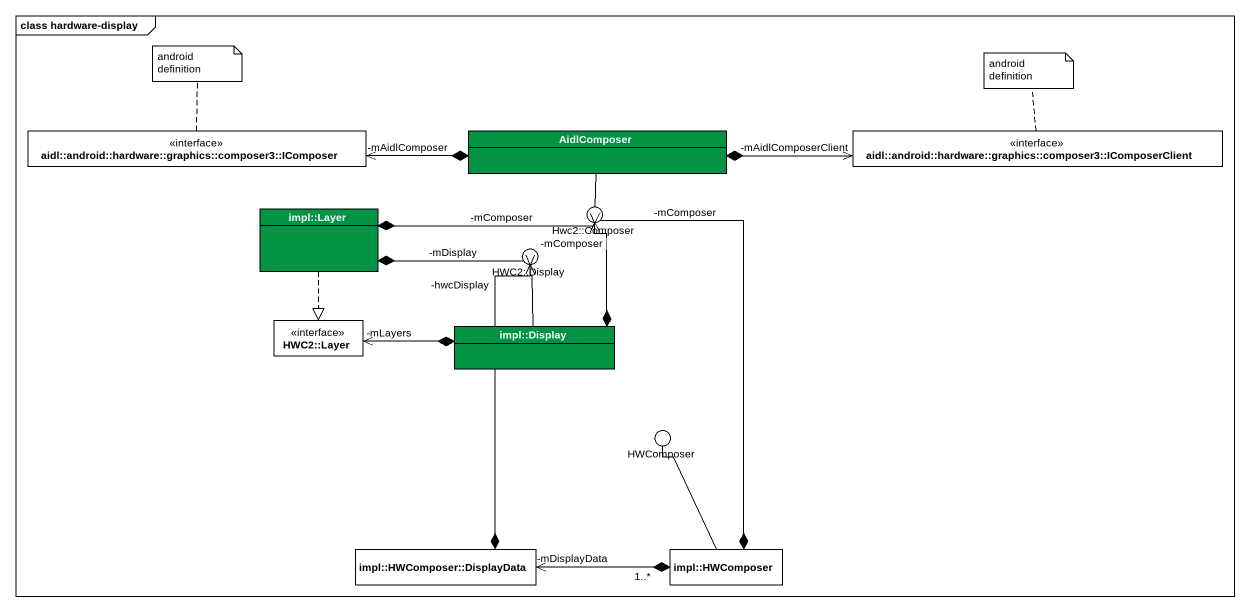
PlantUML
@startuml
mainframe class hardware-display
allowmixing
hide circle
hide empty members
interface "aidl::android::hardware::graphics::composer3::IComposer" as aidl_android_hardware
class AidlComposer #039345
interface "aidl::android::hardware::graphics::composer3::IComposerClient" as aidl_android_hardware_2
class "impl::Layer" as impl_Layer #039345
() "Hwc2::Composer" as Hwc2_Composer
() "HWC2::Display" as HWC2_Display
interface "HWC2::Layer" as HWC2_Layer
class "impl::Display" as impl_Display #039345
() HWComposer
class "impl::HWComposer::DisplayData" as impl_HWComposer_DisplayData
class "impl::HWComposer" as impl_HWComposer
AidlComposer *-left-> "-mAidlComposer" aidl_android_hardware
AidlComposer *-right-> "-mAidlComposerClient" aidl_android_hardware_2
AidlComposer -- Hwc2_Composer
impl_Layer *-right-> "-mComposer" Hwc2_Composer
impl_Layer *-right-> "-mDisplay" HWC2_Display
impl_Layer ..|> HWC2_Layer
impl_Display *-up-> "-mComposer" Hwc2_Composer
impl_Display -up- HWC2_Display
impl_Display *-left-> "-mLayers" HWC2_Layer
impl_HWComposer_DisplayData *-up-> "-hwcDisplay" HWC2_Display
impl_HWComposer *-up-> "-mComposer" Hwc2_Composer
impl_HWComposer -up- HWComposer
impl_HWComposer "1..*" *-left-> "-mDisplayData" impl_HWComposer_DisplayData
note top of aidl_android_hardware : android definition
note top of aidl_android_hardware_2 : android definition
@enduml
